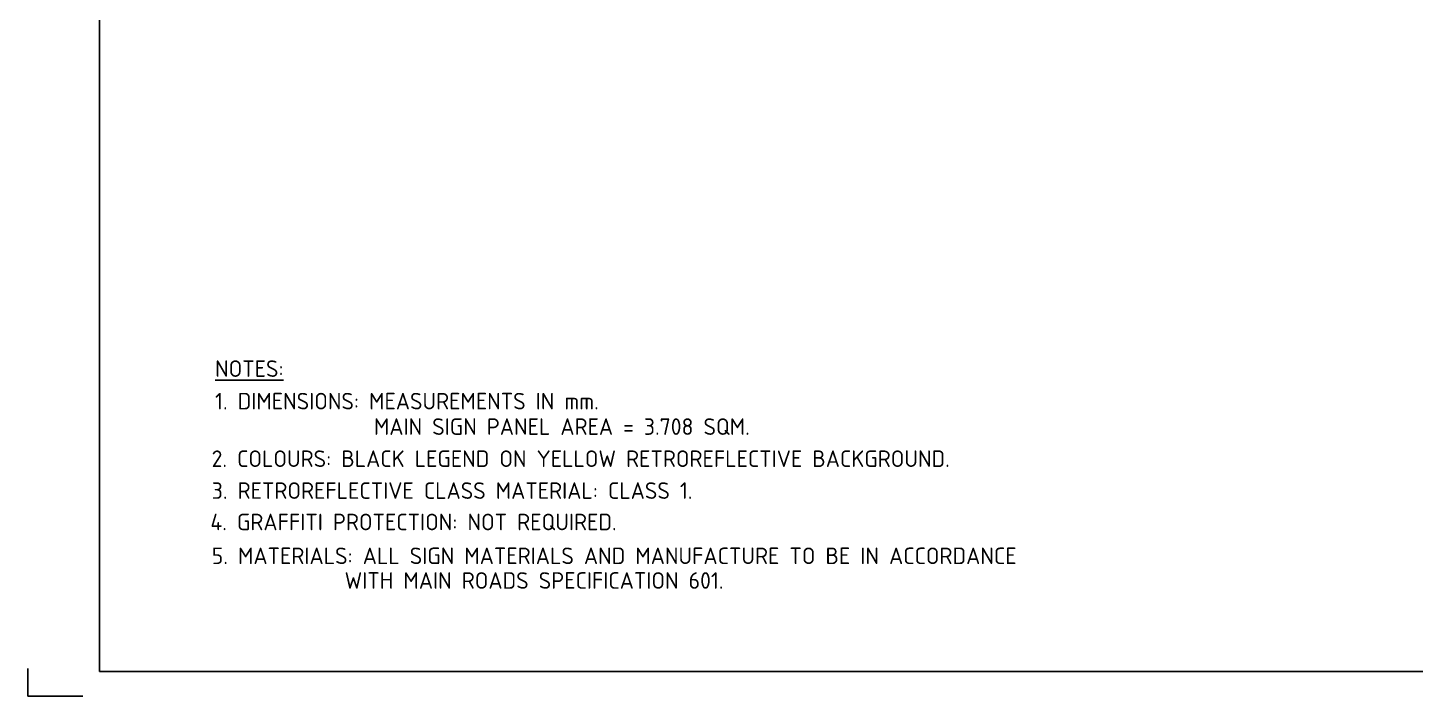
# Model space of a CAD drawing. Extents: x 0 to 420, y 0 to 297.
# Drawn here: x 0 to 251.5, y 0 to 121.1 of the extents above; entities that cross this region are included whole.
import ezdxf
from ezdxf.enums import TextEntityAlignment as Align

# ---------------------------------------------------------------- set-up
doc = ezdxf.new("R2010")
doc.units = 0
doc.header["$LTSCALE"] = 0.5
doc.layers.get('0').update_dxf_attribs({"linetype": 'CONTINUOUS'})
for name, color, linetype in [('T35', 3, 'CONTINUOUS'), ('TBLK18', 4, 'CONTINUOUS'), ('TBLK25', 1, 'CONTINUOUS'), ('TBLK35', 3, 'CONTINUOUS'), ('TBLK50', 7, 'CONTINUOUS')]:
    doc.layers.add(name, color=color, linetype=linetype)
doc.styles.add('ISO', font='iso3098b.shx')

# ---------------------------------------------------------------- blocks, each defined once
blk = doc.blocks.new('A3BBLK')
at = {"layer": 'TBLK25'}
for p, q in [((0, 5), (0, 0)), ((0, 0), (10, 0))]:
    blk.add_line(p, q, dxfattribs=at)
at = {"layer": 'TBLK50'}
for p, q in [((13, 292.5), (13, 4.5)), ((13, 4.5), (415.5, 4.5))]:
    blk.add_line(p, q, dxfattribs=at)
blk = doc.blocks.new('a3_in_vtblk')
blk.add_blockref('A3BBLK', (0, 0))
at = {"layer": 'TBLK18', "style": 'ISO'}
for tag, p, height in [('GROUND_SURVEY_STD.', (381.88, 126.11), 1.8), ('SURVEY_CAPTURE_DATE', (381.95, 122.61), 1.8), ('MAPPING_SURVEY_STD.', (381.95, 119.11), 1.8), ('MAPPING_CAPTURE_DATE', (381.95, 115.61), 1.8), ('PROJECT_ZONE', (381.95, 112.11), 1.8), ('HEIGHT_DATUM', (381.95, 108.61), 1.8), ('CLIENT_STREET_NAME', (355.51, 86.94), 1.5), ('CLIENT_SUBURB_POSTCODE', (388.49, 86.94), 1.5), ('CLIENT_TELEPHONE_NO.', (368.31, 84.68), 1.5), ('CLIENT_FAX_NO.', (393.56, 84.68), 1.5), ('STREET_NAME', (355.51, 62.1), 1.5), ('SUBURB_POSTCODE', (388.49, 62.1), 1.5), ('TELEPHONE_NO.', (368.31, 59.84), 1.5), ('FAX_NO.', (393.56, 59.84), 1.5)]:
    blk.add_attdef(tag, p, '', height=height, dxfattribs=at)
for tag, p in [('CLIENT_MR_DIRECTORATE', (381.5, 92.96)), ('MR_DIRECTORATE', (381.5, 68.12))]:
    blk.add_attdef(tag, text='', height=1.5, dxfattribs=at).set_placement(p, align=Align.CENTER)
at = {"layer": 'TBLK25', "style": 'ISO'}
for tag, height, p in [('CLIENT_MR__BRANCH', 2, (381.5, 90.04)), ('MR_BRANCH', 2, (381.5, 65.2)), ('ROAD_SECTION', 1.75, (384.5, 29.16)), ('SLK', 1.75, (384.5, 26.11)), ('CHAINAGE', 1.75, (384.5, 19.21))]:
    blk.add_attdef(tag, text='', height=height, dxfattribs=at).set_placement(p, align=Align.CENTER)
for tag, p, height in [('FILE_NUMBER', (371.77, 54.24), 2.5), ('DESIGNED_/_DRAWN', (371.77, 49.49), 2), ('VERIFIED', (371.77, 44.49), 2), ('APPROVED', (371.77, 39.49), 2), ('LOCAL_AUTHORITY', (370.48, 16.73), 1.25)]:
    blk.add_attdef(tag, p, '', height=height, dxfattribs=at)
at = {"layer": 'TBLK35', "style": 'ISO', "width": 0.9}
for tag, p in [('ROAD_PROJECT&NUMBER', (384.5, 32.23)), ('DRAWING_DESCRIPTION', (384.5, 22.29))]:
    blk.add_attdef(tag, text='', height=2.5, dxfattribs=at).set_placement(p, align=Align.CENTER)
at = {"layer": 'TBLK50', "style": 'ISO'}
blk.add_attdef('MRWA_DRG_NUMBER', (356.29, 6.08), '', height=5, dxfattribs=at)

msp = doc.modelspace()

# ---------------------------------------------------------------- block references
at = {"color": 1}
msp.add_blockref('a3_in_vtblk', (0, -0.0000005), dxfattribs=at)

# ---------------------------------------------------------------- texts
at = {"layer": 'T35', "style": 'ISO'}
for s, p in [('%%UNOTES:', (33.9590854, 57.83341)), ('1. DIMENSIONS: MEASUREMENTS IN mm.', (33.9590854, 51.9423226)), ('MAIN SIGN PANEL AREA = 3.708 SQM.', (62.7416867, 47.3316492)), ('2. COLOURS: BLACK LEGEND ON YELLOW RETROREFLECTIVE BACKGROUND.', (33.3304147, 41.5195145)), ('3. RETROREFLECTIVE CLASS MATERIAL: CLASS 1.', (33.3589535, 35.7423403)), ('4. GRAFFITI PROTECTION: NOT REQUIRED.', (33.1042263, 30.0563953)), ('5. MATERIALS: ALL SIGN MATERIALS AND MANUFACTURE TO BE IN ACCORDANCE ', (33.3617596, 23.9280957)), ('               WITH MAIN ROADS SPECIFICATION 601.', (30.1137277, 19.4615135))]:
    msp.add_text(s, height=3, dxfattribs=at).set_placement(p)

doc.saveas('drawing.dxf')
